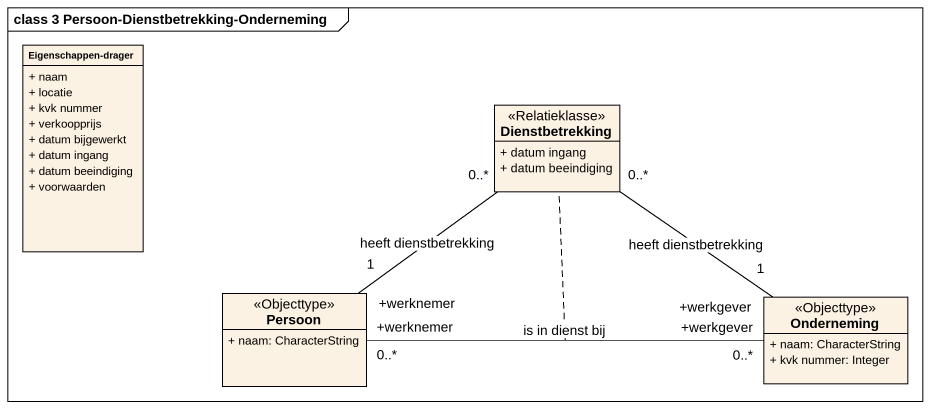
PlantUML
@startuml
mainframe class 3 Persoon-Dienstbetrekking-Onderneming
hide circle
hide empty members
skinparam classAttributeIconSize 0
class "Eigenschappen-drager" as Eigenschappen_drager {
  + naam
  + locatie
  + kvk nummer
  + verkoopprijs
  + datum bijgewerkt
  + datum ingang
  + datum beeindiging
  + voorwaarden
}
class Dienstbetrekking <<Relatieklasse>> {
  + datum ingang
  + datum beeindiging
}
class Persoon <<Objecttype>> {
  + naam: CharacterString
}
class Onderneming <<Objecttype>> {
  + naam: CharacterString
  + kvk nummer: Integer
}
Dienstbetrekking "0..*" -- "+werkgever\n1" Onderneming : heeft dienstbetrekking
Persoon "+werknemer\n1" -up- "0..*" Dienstbetrekking : heeft dienstbetrekking
Persoon "+werknemer\n0..*" -right- "+werkgever\n0..*" Onderneming : is in dienst bij
(Persoon, Onderneming) .. Dienstbetrekking
@enduml
